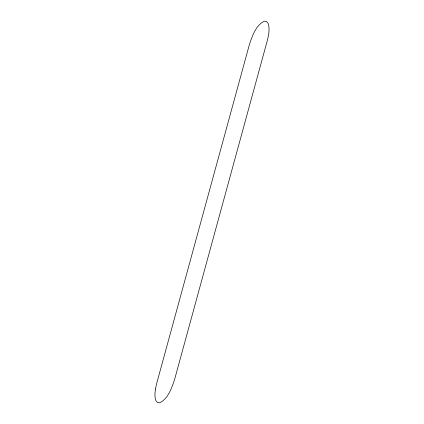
<?xml version="1.0" encoding="UTF-8"?>
<svg xmlns="http://www.w3.org/2000/svg" width="424" height="424" viewBox="0 0 424 424"><rect width="100%" height="100%" fill="white"/><g stroke="black" fill="none" stroke-linecap="round" stroke-linejoin="round"><path stroke-width="0.64" d="M155.428 389.084L154.919 394.013L155.142 398.088L156.08 401.03L157.67 402.636L159.806 402.8C168.45 398.327 171.699 387.902 174.656 379.273L267.369 40.365C268.646 34.731 270.162 28.556 267.92 22.97L266.33 21.364L264.194 21.2C255.55 25.673 252.301 36.098 249.344 44.727L156.631 383.635L155.428 389.084"/></g></svg>
